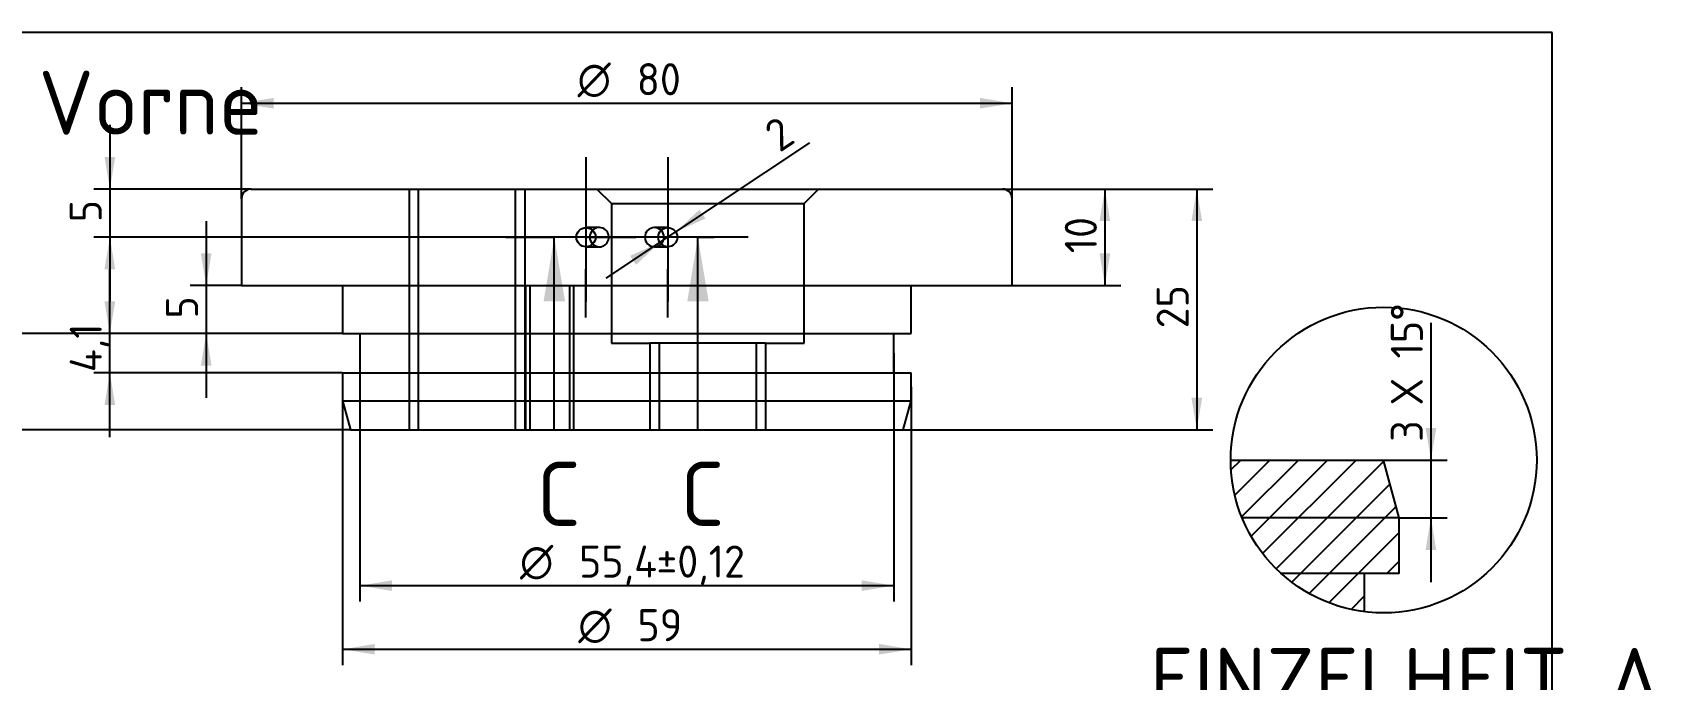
# Model space of a CAD drawing. Header units: millimetres. Extents: x 7 to 282, y 2 to 193.
# Drawn here: x 113.1 to 281.8, y 125.9 to 193.2 of the extents above; entities that cross this region are included whole.
import ezdxf
from ezdxf.enums import TextEntityAlignment as Align
from ezdxf.lldxf.tags import DXFTag

# ---------------------------------------------------------------- set-up
doc = ezdxf.new("R2010")
doc.units = ezdxf.units.MM
doc.header["$LTSCALE"] = 0.666667
doc.layers.add('Default', color=7, linetype='Continuous')
doc.layers.add('TDK1403-01_DECKE', color=7, linetype='Continuous')
doc.styles.add('SEACAD_Solid_Edge_ISO', font='seiso.ttf')
doc.styles.add('SEACAD_Solid_Edge_ISO1_Symbols', font='semeci1.ttf')
tags = doc.linetypes.add('CENTER2', pattern=[28.575, 19.05, -3.175, 3.175, -3.175]).pattern_tags.tags
tags[10:11] = [DXFTag(74, 4), DXFTag(75, 0), DXFTag(340, '0'), DXFTag(46, 0.0), DXFTag(50, 0.0), DXFTag(44, 0.0), DXFTag(45, 0.0)]
tags[8:9] = [DXFTag(74, 4), DXFTag(75, 0), DXFTag(340, '0'), DXFTag(46, 0.0), DXFTag(50, 0.0), DXFTag(44, 0.0), DXFTag(45, 0.0)]
tags[6:7] = [DXFTag(74, 4), DXFTag(75, 0), DXFTag(340, '0'), DXFTag(46, 0.0), DXFTag(50, 0.0), DXFTag(44, 0.0), DXFTag(45, 0.0)]
tags[4:5] = [DXFTag(74, 4), DXFTag(75, 0), DXFTag(340, '0'), DXFTag(46, 0.0), DXFTag(50, 0.0), DXFTag(44, 0.0), DXFTag(45, 0.0)]
tags = doc.linetypes.add('HIDDEN2', pattern=[4.7625, 3.175, -1.5875]).pattern_tags.tags
tags[6:7] = [DXFTag(74, 4), DXFTag(75, 0), DXFTag(340, '0'), DXFTag(46, 0.0), DXFTag(50, 0.0), DXFTag(44, 0.0), DXFTag(45, 0.0)]
tags[4:5] = [DXFTag(74, 4), DXFTag(75, 0), DXFTag(340, '0'), DXFTag(46, 0.0), DXFTag(50, 0.0), DXFTag(44, 0.0), DXFTag(45, 0.0)]
doc.dimstyles.new('DIN', dxfattribs={"dimtxt": 3.333333, "dimasz": 3.333333, "dimexe": 1.666667, "dimexo": 0, "dimgap": 1.666667, "dimtad": 1, "dimtxsty": 'SEACAD_Solid_Edge_ISO', "dimblk1": '_SE_FILLED', "dimblk2": '_SE_FILLED', "dimsah": 1, "dimcen": 1.666667, "dimadec": 0, "dimazin": 0, "dimtfac": 1, "dimtmove": 0, "dimatfit": 3, "dimfxl": 1, "dimtolj": 1, "dimarcsym": 0})

# ---------------------------------------------------------------- blocks, each defined once
blk = doc.blocks.new('SEANNOT_GROUP12')
at = {"layer": 'Default', "color": 7, "linetype": 'CENTER2'}
for p, q in [((170.57, 180.23), (170.57, 175.23)), ((170.57, 178.57), (170.57, 165.23)), ((162.24, 171.9), (167.24, 171.9)), ((177.24, 171.9), (163.9, 171.9)), ((178.9, 171.9), (173.9, 171.9)), ((170.57, 163.57), (170.57, 168.57))]:
    blk.add_line(p, q, dxfattribs=at)
blk = doc.blocks.new('SEANNOT_GROUP13')
at = {"layer": 'Default', "color": 7, "linetype": 'CENTER2'}
for p, q in [((179.06, 180.23), (179.06, 175.23)), ((179.06, 178.57), (179.06, 165.23)), ((170.73, 171.9), (175.73, 171.9)), ((185.73, 171.9), (172.39, 171.9)), ((187.39, 171.9), (182.39, 171.9)), ((179.06, 163.57), (179.06, 168.57))]:
    blk.add_line(p, q, dxfattribs=at)
blk = doc.blocks.new('SE')
at = {"layer": 'TDK1403-01_DECKE', "color": 7, "linetype": 'Continuous'}
for p, q in [((134.81, 175.9), (134.81, 166.9)), ((135.81, 176.9), (213.81, 176.9)), ((214.81, 166.9), (214.81, 175.9)), ((134.81, 166.9), (214.81, 166.9)), ((145.31, 166.9), (145.31, 161.9)), ((204.31, 161.9), (204.31, 166.9)), ((145.31, 161.9), (204.31, 161.9)), ((147.11, 161.9), (147.11, 157.8)), ((202.51, 157.8), (202.51, 161.9)), ((145.31, 157.8), (204.31, 157.8)), ((145.31, 157.8), (145.31, 154.9)), ((204.31, 154.9), (204.31, 157.8)), ((145.31, 154.9), (204.31, 154.9)), ((145.31, 154.9), (146.12, 151.9)), ((203.51, 151.9), (204.31, 154.9)), ((146.12, 151.9), (203.51, 151.9))]:
    blk.add_line(p, q, dxfattribs=at)
at = {"layer": 'TDK1403-01_DECKE', "color": 7, "linetype": 'HIDDEN2'}
for p, q in [((152.21, 176.9), (152.21, 151.9)), ((153.16, 176.9), (153.16, 151.9)), ((163.27, 151.9), (163.27, 176.9)), ((164.21, 176.9), (164.21, 151.9)), ((171.71, 176.9), (173.21, 175.4)), ((194.71, 176.9), (193.21, 175.4)), ((173.21, 175.4), (177.21, 175.4)), ((173.21, 175.4), (173.21, 160.9)), ((177.21, 175.4), (189.21, 175.4)), ((189.21, 175.4), (193.21, 175.4)), ((193.21, 160.9), (193.21, 175.4)), ((171.95, 172.9), (170.57, 172.9)), ((171.95, 172.9), (170.57, 172.9)), ((179.06, 172.9), (177.68, 172.9)), ((170.57, 170.9), (171.95, 170.9)), ((170.57, 170.9), (171.95, 170.9)), ((177.68, 170.9), (179.06, 170.9)), ((164.31, 151.9), (164.31, 166.9)), ((164.75, 166.9), (164.75, 151.9)), ((168.88, 151.9), (168.88, 166.9)), ((169.31, 151.9), (169.31, 166.9)), ((173.21, 160.9), (177.21, 160.9)), ((189.21, 160.9), (177.21, 160.9)), ((177.21, 160.9), (177.21, 151.9)), ((178.16, 160.9), (178.16, 151.9)), ((188.27, 151.9), (188.27, 160.9)), ((189.21, 160.9), (193.21, 160.9)), ((189.21, 160.9), (189.21, 151.9))]:
    blk.add_line(p, q, dxfattribs=at)
at = {"layer": 'TDK1403-01_DECKE', "color": 7, "linetype": 'Continuous'}
for centre in [(170.57, 171.9), (179.06, 171.9)]:
    blk.add_circle(centre, 0.997, dxfattribs=at)
for centre, radius, start, end in [((135.81, 175.9), 1, 90, 180), ((213.81, 175.9), 1, 0, 90), ((177.68, 171.9), 0.998, 0, 46.0667), ((177.68, 171.9), 0.998, 313.9641, 0)]:
    blk.add_arc(centre, radius, start, end, dxfattribs=at)
at = {"layer": 'TDK1403-01_DECKE', "color": 7, "linetype": 'HIDDEN2'}
for centre, radius, start, end in [((177.68, 171.9), 0.998, 46.0667, 313.9641), ((179.06, 171.9), 0.997, 265.3253, 270.0355)]:
    blk.add_arc(centre, radius, start, end, dxfattribs=at)
at = {"layer": 'TDK1403-01_DECKE', "color": 7, "linetype": 'Continuous'}
blk.add_ellipse((171.95, 171.9), major_axis=(0, -1), ratio=0.996195, start_param=3.910595, end_param=5.515219, dxfattribs=at)
at = {"layer": 'TDK1403-01_DECKE', "color": 7, "linetype": 'HIDDEN2'}
for centre, major_axis, start_param, end_param in [((171.95, 171.9), (0, -1), 0, 3.910595), ((177.68, 171.9), (0, 1), 6.178056, 6.283185), ((171.95, 171.9), (0, -1), 5.515219, 6.283185), ((177.68, 171.9), (0, 1), 3.141593, 3.322445), ((177.68, 171.9), (0, 1), 4.47268, 4.730274)]:
    blk.add_ellipse(centre, major_axis=major_axis, ratio=0.996195, start_param=start_param, end_param=end_param, dxfattribs=at)
blk = doc.blocks.new('DMBLK31')
at = {"layer": 'Default', "linetype": 'Continuous'}
for points in [[(138.15, 186.37), (134.81, 185.82), (138.15, 185.26)], [(211.48, 186.37), (211.48, 185.26), (214.81, 185.82)]]:
    blk.add_hatch(color=7, dxfattribs=at).paths.add_polyline_path(points)
at = {"layer": 'Default', "color": 7, "linetype": 'Continuous'}
for p, q in [((134.81, 175.9), (134.81, 187.48)), ((214.81, 171.4), (214.81, 187.48)), ((134.81, 185.82), (214.81, 185.82))]:
    blk.add_line(p, q, dxfattribs=at)
for s, height, style, p in [('O', 3.33, 'SEACAD_Solid_Edge_ISO1_Symbols', (169.7, 189.98)), ('80', 3.333, 'SEACAD_Solid_Edge_ISO', (175.84, 189.98))]:
    blk.add_text(s, height=height, dxfattribs=dict(at, style=style)).set_placement(p, align=Align.TOP_LEFT)
blk = doc.blocks.new('_SE_FILLED')
at = {"color": 0}
blk.add_line((0, 0), (-1, 0), dxfattribs=at)
blk.add_solid([(0, 0), (-1, -0.1665), (-1, 0.1665), (0, 0)], dxfattribs=at)
blk = doc.blocks.new('DMBLK32')
at = {"layer": 'Default', "linetype": 'Continuous'}
for points in [[(150.45, 135.15), (150.45, 136.26), (147.11, 135.7)], [(199.18, 135.15), (202.51, 135.7), (199.18, 136.26)]]:
    blk.add_hatch(color=7, dxfattribs=at).paths.add_polyline_path(points)
at = {"layer": 'Default', "color": 7, "linetype": 'Continuous'}
for p, q in [((147.11, 159.85), (147.11, 134.04)), ((202.51, 159.85), (202.51, 134.04)), ((147.11, 135.7), (202.51, 135.7))]:
    blk.add_line(p, q, dxfattribs=at)
for s, height, style, p in [('O', 3.33, 'SEACAD_Solid_Edge_ISO1_Symbols', (163.72, 139.87)), ('55,4', 3.333, 'SEACAD_Solid_Edge_ISO', (169.85, 139.87)), ('±0,12', 3.333, 'SEACAD_Solid_Edge_ISO', (177.88, 139.87))]:
    blk.add_text(s, height=height, dxfattribs=dict(at, style=style)).set_placement(p, align=Align.TOP_LEFT)
blk = doc.blocks.new('DMBLK33')
at = {"layer": 'Default', "linetype": 'Continuous'}
for points in [[(148.65, 128.54), (148.65, 129.65), (145.31, 129.09)], [(200.98, 128.54), (204.31, 129.09), (200.98, 129.65)]]:
    blk.add_hatch(color=7, dxfattribs=at).paths.add_polyline_path(points)
at = {"layer": 'Default', "color": 7, "linetype": 'Continuous'}
for p, q in [((145.31, 157.8), (145.31, 127.43)), ((204.31, 156.35), (204.31, 127.43)), ((145.31, 129.09), (204.31, 129.09))]:
    blk.add_line(p, q, dxfattribs=at)
for s, height, style, p in [('O', 3.33, 'SEACAD_Solid_Edge_ISO1_Symbols', (169.78, 133.26)), ('59', 3.333, 'SEACAD_Solid_Edge_ISO', (175.91, 133.26))]:
    blk.add_text(s, height=height, dxfattribs=dict(at, style=style)).set_placement(p, align=Align.TOP_LEFT)
blk = doc.blocks.new('DMBLK34')
at = {"layer": 'Default', "linetype": 'Continuous'}
for points in [[(224.99, 173.57), (224.43, 176.9), (223.88, 173.57)], [(224.99, 170.23), (223.88, 170.23), (224.43, 166.9)]]:
    blk.add_hatch(color=7, dxfattribs=at).paths.add_polyline_path(points)
at = {"layer": 'Default', "color": 7, "linetype": 'Continuous'}
for p, q in [((213.81, 176.9), (226.1, 176.9)), ((224.43, 176.9), (224.43, 166.9)), ((214.81, 166.9), (226.1, 166.9))]:
    blk.add_line(p, q, dxfattribs=at)
at = {"layer": 'Default', "color": 7, "linetype": 'Continuous', "style": 'SEACAD_Solid_Edge_ISO'}
blk.add_text('10', height=3.333, rotation=90, dxfattribs=at).set_placement((220.27, 170.23), align=Align.TOP_LEFT)
blk = doc.blocks.new('DMBLK35')
at = {"layer": 'Default', "linetype": 'Continuous'}
for points in [[(234.53, 173.57), (233.97, 176.9), (233.42, 173.57)], [(234.53, 155.23), (233.42, 155.23), (233.97, 151.9)]]:
    blk.add_hatch(color=7, dxfattribs=at).paths.add_polyline_path(points)
at = {"layer": 'Default', "color": 7, "linetype": 'Continuous'}
for p, q in [((213.81, 176.9), (235.64, 176.9)), ((233.97, 176.9), (233.97, 151.9)), ((203.51, 151.9), (235.64, 151.9))]:
    blk.add_line(p, q, dxfattribs=at)
at = {"layer": 'Default', "color": 7, "linetype": 'Continuous', "style": 'SEACAD_Solid_Edge_ISO'}
blk.add_text('25', height=3.333, rotation=90, dxfattribs=at).set_placement((229.8, 162.43), align=Align.TOP_LEFT)
blk = doc.blocks.new('DMBLK36')
at = {"layer": 'Default', "linetype": 'Continuous'}
for points in [[(130.59, 170.23), (131.15, 166.9), (131.7, 170.23)], [(130.59, 158.57), (131.7, 158.57), (131.15, 161.9)]]:
    blk.add_hatch(color=7, dxfattribs=at).paths.add_polyline_path(points)
at = {"layer": 'Default', "color": 7, "linetype": 'Continuous'}
for p, q in [((131.15, 173.57), (131.15, 155.23)), ((134.81, 166.9), (129.48, 166.9)), ((145.31, 161.9), (129.48, 161.9))]:
    blk.add_line(p, q, dxfattribs=at)
at = {"layer": 'Default', "color": 7, "linetype": 'Continuous', "style": 'SEACAD_Solid_Edge_ISO'}
blk.add_text('5', height=3.33, rotation=90, dxfattribs=at).set_placement((126.98, 163.45), align=Align.TOP_LEFT)
blk = doc.blocks.new('DMBLK37')
at = {"layer": 'Default', "linetype": 'Continuous'}
for points in [[(120.59, 165.23), (121.15, 161.9), (121.7, 165.23)], [(120.59, 154.47), (121.7, 154.47), (121.15, 157.8)]]:
    blk.add_hatch(color=7, dxfattribs=at).paths.add_polyline_path(points)
at = {"layer": 'Default', "color": 7, "linetype": 'Continuous'}
for p, q in [((121.15, 151.13), (121.15, 168.57)), ((145.31, 161.9), (119.48, 161.9)), ((145.31, 157.8), (119.48, 157.8))]:
    blk.add_line(p, q, dxfattribs=at)
at = {"layer": 'Default', "color": 7, "linetype": 'Continuous', "style": 'SEACAD_Solid_Edge_ISO'}
blk.add_text('4,1', height=3.333, rotation=90, dxfattribs=at).set_placement((116.98, 157.88), align=Align.TOP_LEFT)
blk = doc.blocks.new('DMBLK38')
at = {"layer": 'Default', "linetype": 'Continuous'}
for points in [[(110.59, 158.57), (111.7, 158.57), (111.15, 161.9)], [(110.59, 155.23), (111.15, 151.9), (111.7, 155.23)]]:
    blk.add_hatch(color=7, dxfattribs=at).paths.add_polyline_path(points)
at = {"layer": 'Default', "color": 7, "linetype": 'Continuous'}
for p, q in [((145.31, 161.9), (109.48, 161.9)), ((111.15, 161.9), (111.15, 151.9)), ((146.12, 151.9), (109.48, 151.9))]:
    blk.add_line(p, q, dxfattribs=at)
at = {"layer": 'Default', "color": 7, "linetype": 'Continuous', "style": 'SEACAD_Solid_Edge_ISO'}
blk.add_text('10', height=3.333, rotation=90, dxfattribs=at).set_placement((106.98, 155.23), align=Align.TOP_LEFT)
blk = doc.blocks.new('DMBLK51')
at = {"layer": 'Default', "linetype": 'Continuous'}
for points in [[(182.35, 174.76), (179.89, 172.45), (182.97, 173.84)], [(175.15, 169.96), (175.76, 169.03), (178.23, 171.35)]]:
    blk.add_hatch(color=7, dxfattribs=at).paths.add_polyline_path(points)
at = {"layer": 'Default', "color": 7, "linetype": 'Continuous'}
for p, q in [((179.89, 172.45), (193.79, 181.72)), ((172.68, 167.65), (179.89, 172.45))]:
    blk.add_line(p, q, dxfattribs=at)
at = {"layer": 'Default', "color": 7, "linetype": 'Continuous', "style": 'SEACAD_Solid_Edge_ISO'}
blk.add_text('2', height=3.33, rotation=33.6865, dxfattribs=at).set_placement((188.81, 183.41), align=Align.TOP_LEFT)
blk = doc.blocks.new('SE9')
at = {"color": 7, "linetype": 'Continuous', "style": 'SEACAD_Solid_Edge_ISO'}
blk.add_text('C', height=6.67, dxfattribs=at).set_placement((165.46, 148.57), align=Align.TOP_LEFT)
blk = doc.blocks.new('SE10')
at = {"color": 7, "linetype": 'Continuous', "style": 'SEACAD_Solid_Edge_ISO'}
blk.add_text('C', height=6.67, dxfattribs=at).set_placement((180.37, 148.57), align=Align.TOP_LEFT)
blk = doc.blocks.new('SEANNOT_GROUP18')
at = {"linetype": 'Continuous'}
blk.add_hatch(color=7, dxfattribs=at).paths.add_polyline_path([(168.39, 165.23), (167.28, 171.9), (166.17, 165.23)])
at = {"color": 7, "linetype": 'Continuous'}
blk.add_lwpolyline([(167.28, 151.9), (167.28, 171.9)], dxfattribs=at)
blk = doc.blocks.new('SEANNOT_GROUP19')
at = {"linetype": 'Continuous'}
blk.add_hatch(color=7, dxfattribs=at).paths.add_polyline_path([(183.3, 165.23), (182.19, 171.9), (181.08, 165.23)])
at = {"color": 7, "linetype": 'Continuous'}
blk.add_lwpolyline([(182.19, 151.9), (182.19, 171.9)], dxfattribs=at)
blk = doc.blocks.new('SE8')
at = {"layer": 'Default', "color": 7, "linetype": 'CENTER2'}
for p, q in [((167.28, 171.9), (165.62, 171.9)), ((182.19, 171.9), (183.86, 171.9))]:
    blk.add_line(p, q, dxfattribs=at)
at = {"layer": 'Default', "color": 7, "linetype": 'CENTER2', "const_width": 0.0007}
blk.add_lwpolyline([(167.28, 171.9), (182.19, 171.9)], dxfattribs=at)
at = {"layer": 'Default'}
for name in ['SEANNOT_GROUP18', 'SEANNOT_GROUP19', 'SE9', 'SE10']:
    blk.add_blockref(name, (0, 0), dxfattribs=at)
blk = doc.blocks.new('DMBLK53')
at = {"layer": 'Default', "linetype": 'Continuous'}
for points in [[(120.59, 180.23), (121.15, 176.9), (121.7, 180.23)], [(120.59, 168.57), (121.7, 168.57), (121.15, 171.9)]]:
    blk.add_hatch(color=7, dxfattribs=at).paths.add_polyline_path(points)
at = {"layer": 'Default', "color": 7, "linetype": 'Continuous'}
for p, q in [((121.15, 183.57), (121.15, 165.23)), ((135.81, 176.9), (119.48, 176.9)), ((170.57, 171.9), (119.48, 171.9))]:
    blk.add_line(p, q, dxfattribs=at)
at = {"layer": 'Default', "color": 7, "linetype": 'Continuous', "style": 'SEACAD_Solid_Edge_ISO'}
blk.add_text('5', height=3.33, rotation=90, dxfattribs=at).set_placement((116.98, 173.45), align=Align.TOP_LEFT)
blk = doc.blocks.new('SE14')
at = {"layer": 'TDK1403-01_DECKE', "linetype": 'Continuous'}
h = blk.add_hatch(dxfattribs=at)
h.set_pattern_fill('LINE', scale=0.66667, angle=45, style=0)
edge = h.paths.add_edge_path()
edge.add_arc((253.37, 148.75), 15.88, 180, 262.7935)
edge.add_line((251.38, 132.99), (251.38, 136.95))
edge.add_line((251.38, 136.95), (254.98, 136.95))
edge.add_line((254.98, 136.95), (254.98, 142.75))
edge.add_line((254.98, 142.75), (253.37, 148.75))
edge.add_line((253.37, 148.75), (237.49, 148.75))
at = {"layer": 'TDK1403-01_DECKE', "color": 7, "linetype": 'Continuous'}
for p, q in [((237.49, 148.75), (253.37, 148.75)), ((254.98, 142.75), (253.37, 148.75)), ((254.98, 136.95), (254.98, 142.75)), ((254.98, 136.95), (251.38, 136.95)), ((251.38, 132.99), (251.38, 136.95))]:
    blk.add_line(p, q, dxfattribs=at)
at = {"layer": 'TDK1403-01_DECKE', "color": 7, "linetype": 'HIDDEN2'}
for p, q in [((254.98, 142.75), (238.67, 142.75)), ((251.38, 136.95), (242.74, 136.95))]:
    blk.add_line(p, q, dxfattribs=at)
blk = doc.blocks.new('GDimGGroup1')
at = {"layer": 'Default', "linetype": 'Continuous'}
for points in [[(258.83, 152.08), (257.72, 152.08), (258.28, 148.75)], [(258.83, 139.42), (258.28, 142.75), (257.72, 139.42)]]:
    blk.add_hatch(color=7, dxfattribs=at).paths.add_polyline_path(points)
at = {"layer": 'Default', "color": 7, "linetype": 'Continuous'}
for p, q in [((258.28, 163.02), (258.28, 136.08)), ((253.37, 148.75), (259.95, 148.75)), ((254.98, 142.75), (259.95, 142.75))]:
    blk.add_line(p, q, dxfattribs=at)
at = {"layer": 'Default', "color": 7, "linetype": 'Continuous', "style": 'SEACAD_Solid_Edge_ISO'}
for s, height, p in [(' X 15°', 3.333, (254.11, 152.39)), ('3', 3.33, (254.11, 150.64))]:
    blk.add_text(s, height=height, rotation=90, dxfattribs=at).set_placement(p, align=Align.TOP_LEFT)

msp = doc.modelspace()

# ---------------------------------------------------------------- linework, layer by layer
at = {"layer": 'Default', "color": 7, "linetype": 'Continuous'}
for p, q in [((270.854, 193.17), (6.805, 193.17)), ((270.854, 7.305), (270.854, 193.17))]:
    msp.add_line(p, q, dxfattribs=at)
at = {"layer": 'Default', "color": 7, "linetype": 'CENTER2'}
msp.add_circle((253.372, 148.751), 15.882, dxfattribs=at)

# ---------------------------------------------------------------- block references
at = {"layer": 'Default'}
for name in ['SEANNOT_GROUP12', 'SEANNOT_GROUP13', 'SE', 'SE8', 'GDimGGroup1', 'SE14']:
    msp.add_blockref(name, (0, 0), dxfattribs=at)

# ---------------------------------------------------------------- texts
at = {"layer": 'Default', "color": 7, "linetype": 'Continuous', "style": 'SEACAD_Solid_Edge_ISO'}
for s, height, p in [('Vorne ', 6.6667, (113.747, 189.207)), ('EINZELHEIT A', 6.66667, (229.103, 129.234))]:
    msp.add_text(s, height=height, dxfattribs=at).set_placement(p, align=Align.TOP_LEFT)

# ---------------------------------------------------------------- dimensions: what is measured, and where the dimension line sits
at = {"layer": 'Default', "color": 7, "linetype": 'Continuous'}
for base, p1, p2, picture, middle in [((214.815, 185.816), (134.815, 175.899), (214.815, 171.399), 'DMBLK31', (174.815, 185.816)), ((204.315, 129.093), (145.315, 157.799), (204.315, 156.349), 'DMBLK33', (174.815, 129.093))]:
    dim = msp.add_linear_dim(base=base, p1=p1, p2=p2, text='\\A1;%%C <>', dimstyle='DIN', dxfattribs=at)
    dim.commit()
    dim.dimension.update_dxf_attribs({"geometry": picture, "text_midpoint": middle, "dimtype": 160})
dim = msp.add_diameter_dim_2p(p1=(178.229, 171.346), p2=(179.889, 172.452), text='\\A1;<>', dimstyle='DIN', override={"dimdec": 1, "dimtdec": 1, "dimtmove": 1}, dxfattribs=at)
dim.commit()
dim.dimension.update_dxf_attribs({"geometry": 'DMBLK51', "text_midpoint": (190.15, 179.292), "dimtype": 163})
for base, p1, p2, angle, text, picture, middle, dimtype in [((121.148, 171.899), (135.815, 176.899), (170.57, 171.899), 90, '\\A1;<>', 'DMBLK53', (121.148, 174.399), 160), ((233.971, 151.899), (213.815, 176.899), (203.511, 151.899), 90, '\\A1;<>', 'DMBLK35', (233.971, 164.399), 160), ((224.432, 166.899), (213.815, 176.899), (214.815, 166.899), 90, '\\A1;<>', 'DMBLK34', (224.432, 171.899), 160), ((131.148, 161.899), (134.815, 166.899), (145.315, 161.899), 90, '\\A1;<>', 'DMBLK36', (131.148, 164.399), 160), ((121.148, 157.799), (145.315, 157.799), (145.315, 161.899), 90, '\\A1;<>', 'DMBLK37', (121.148, 159.849), 161), ((111.148, 151.899), (145.315, 161.899), (146.118, 151.899), 90, '\\A1;<>', 'DMBLK38', (111.148, 156.899), 160), ((147.115, 135.703), (147.115, 159.849), (202.515, 159.849), 0, '\\A1;%%C <>±0,12', 'DMBLK32', (174.815, 135.703), 161)]:
    dim = msp.add_linear_dim(base=base, p1=p1, p2=p2, angle=angle, text=text, dimstyle='DIN', dxfattribs=at)
    dim.commit()
    dim.dimension.update_dxf_attribs({"geometry": picture, "text_midpoint": middle, "dimtype": dimtype})

doc.saveas('drawing.dxf')
